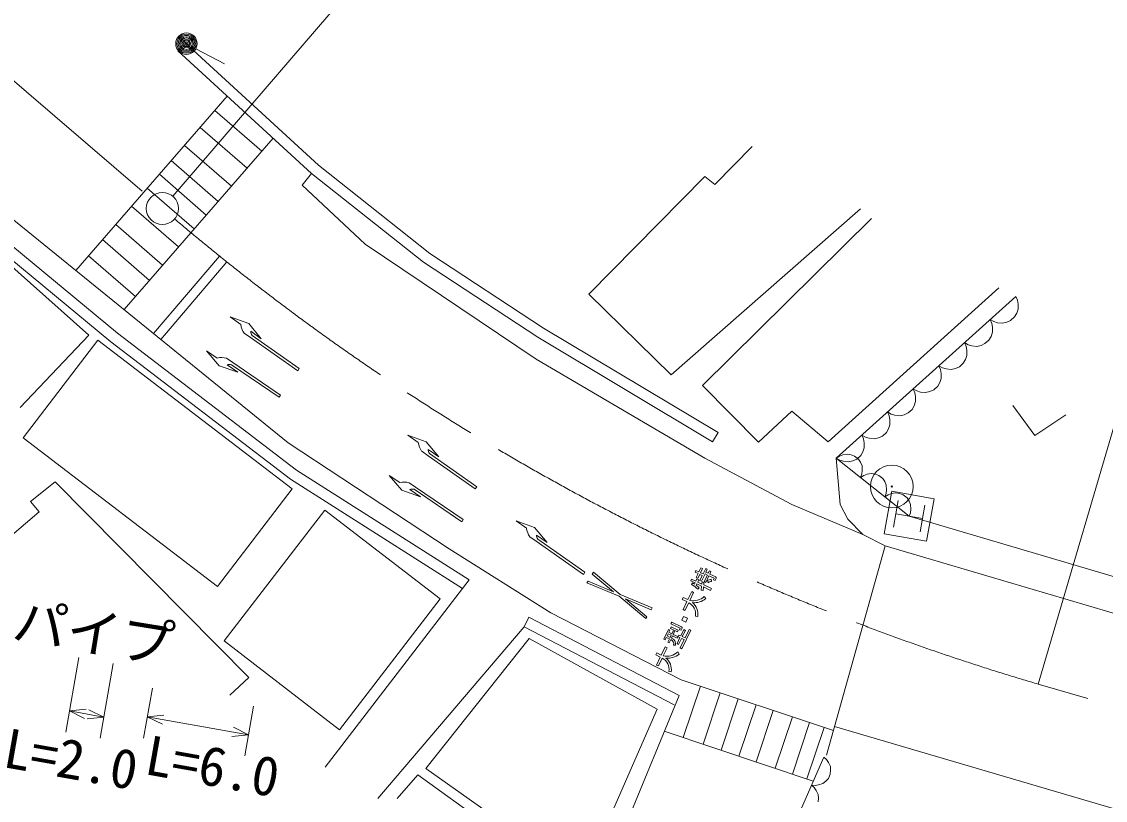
# Model space of a CAD drawing. Units: millimetres, scale not verified. Extents: x 40000 to 680000, y 20000 to 380000.
# Drawn here: x 162471 to 212828, y 280491 to 316668 of the extents above; entities that cross this region are included whole.
import ezdxf
from ezdxf.enums import TextEntityAlignment as Align

# ---------------------------------------------------------------- set-up
doc = ezdxf.new("R2010")
doc.units = ezdxf.units.MM
doc.header["$LTSCALE"] = 1000
doc.linetypes.add('CHAIN', pattern=[18.5, 12, -1.5, 3.5, -1.5])
for name, color, linetype, lineweight in [('M-BGD', 7, 'Continuous', 13), ('M-BMK', 2, 'CHAIN', 13), ('M-BMK-HTXT', 7, 'Continuous', 13)]:
    doc.layers.add(name, color=color, linetype=linetype, lineweight=lineweight)
doc.styles.add('ＭＳ ゴシック', font='')
doc.styles.get('ＭＳ ゴシック').set_extended_font_data('MS Gothic')

msp = doc.modelspace()

# ---------------------------------------------------------------- linework, layer by layer
at = {"layer": 'M-BGD'}
for p, q in [((169497, 308556), (188514, 330704)), ((169730, 315319), (175936, 309613)), ((170068, 315687), (176261, 309994)), ((170570, 315413), (171899, 314717)), ((209711, 285890), (217769, 313364)), ((164982, 305113), (172026, 313208)), ((171452, 312548), (173634, 310650)), ((170763, 311756), (172945, 309858)), ((167229, 303289), (174156, 311250)), ((170035, 310920), (172217, 309021)), ((196412, 310865), (194686, 309104)), ((169418, 310211), (171600, 308312)), ((176261, 309994), (181438, 305896)), ((168869, 309580), (171051, 307681)), ((175936, 309613), (175506, 309075)), ((175936, 309613), (181145, 305490)), ((194222, 309481), (188831, 304002)), ((194686, 309104), (194222, 309481)), ((168310, 308937), (170492, 307039)), ((175506, 309075), (178436, 306326)), ((167582, 308101), (169764, 306202)), ((192655, 300260), (201447, 307971)), ((161932, 307589), (174854, 297099)), ((166840, 307248), (169022, 305350)), ((201959, 307527), (194102, 299769)), ((161514, 306665), (166927, 302190)), ((166228, 306545), (168410, 304646)), ((178436, 306326), (186373, 300986)), ((161345, 306156), (166615, 301798)), ((165572, 305791), (167754, 303893)), ((171670, 305774), (168597, 302178)), ((181438, 305896), (186725, 302427)), ((161600, 305660), (165594, 302107)), ((172009, 305505), (168933, 301905)), ((181145, 305490), (186459, 302003)), ((199951, 297145), (207878, 304301)), ((188831, 304002), (192655, 300260)), ((200322, 296390), (208666, 303904)), ((208741, 303724), (208666, 303904)), ((208777, 303546), (208741, 303724)), ((208713, 303121), (208779, 303311)), ((208779, 303311), (208777, 303546)), ((172164, 302948), (173022, 302639)), ((172164, 302948), (172655, 302603)), ((207549, 302651), (207474, 302831)), ((207474, 302831), (207642, 302734)), ((207586, 302473), (207549, 302651)), ((207642, 302734), (207818, 302682)), ((207818, 302682), (208052, 302656)), ((208052, 302656), (208248, 302702)), ((208248, 302702), (208428, 302784)), ((208428, 302784), (208613, 302950)), ((208613, 302950), (208713, 303121)), ((166927, 302190), (175243, 295825)), ((173106, 301993), (172812, 302200)), ((173022, 302639), (173604, 301936)), ((173604, 301936), (173113, 302281)), ((186725, 302427), (194836, 297575)), ((207521, 302048), (207587, 302237)), ((207587, 302237), (207586, 302473)), ((165594, 302107), (162406, 298744)), ((162536, 297329), (166008, 301868)), ((166008, 301868), (175044, 294957)), ((166615, 301798), (174957, 295415)), ((173106, 301993), (175299, 300452)), ((175368, 300550), (173175, 302091)), ((186459, 302003), (194579, 297146)), ((206357, 301577), (206282, 301757)), ((206282, 301757), (206450, 301661)), ((206450, 301661), (206626, 301609)), ((207056, 301629), (207236, 301710)), ((207236, 301710), (207421, 301877)), ((207421, 301877), (207521, 302048)), ((171062, 301376), (171654, 300682)), ((171062, 301376), (171558, 301038)), ((206329, 300974), (206395, 301164)), ((206394, 301400), (206357, 301577)), ((206395, 301164), (206394, 301400)), ((206626, 301609), (206860, 301582)), ((206860, 301582), (207056, 301629)), ((171654, 300682), (172517, 300385)), ((172288, 300831), (171991, 301034)), ((172517, 300385), (172021, 300723)), ((174436, 299223), (172221, 300732)), ((172288, 300831), (174503, 299322)), ((186373, 300986), (194212, 296383)), ((205165, 300504), (205090, 300684)), ((205090, 300684), (205258, 300587)), ((205864, 300555), (206044, 300637)), ((206044, 300637), (206229, 300803)), ((206229, 300803), (206329, 300974)), ((175299, 300452), (175368, 300550)), ((175299, 300452), (175368, 300550)), ((205202, 300326), (205165, 300504)), ((205203, 300090), (205202, 300326)), ((205258, 300587), (205434, 300535)), ((205434, 300535), (205668, 300509)), ((205668, 300509), (205864, 300555)), ((194102, 299769), (196704, 297128)), ((204852, 299563), (205037, 299730)), ((205037, 299730), (205137, 299901)), ((205137, 299901), (205203, 300090)), ((174503, 299322), (174436, 299223)), ((174503, 299322), (174436, 299223)), ((203973, 299431), (203898, 299611)), ((203898, 299611), (204066, 299514)), ((204010, 299253), (203973, 299431)), ((204011, 299017), (204010, 299253)), ((204066, 299514), (204242, 299462)), ((204242, 299462), (204476, 299435)), ((204476, 299435), (204672, 299482)), ((204672, 299482), (204852, 299563)), ((203660, 298490), (203845, 298656)), ((203845, 298656), (203945, 298827)), ((203945, 298827), (204011, 299017)), ((208526, 298828), (209552, 297448)), ((196704, 297128), (198255, 298565)), ((198255, 298565), (199951, 297145)), ((202782, 298357), (202706, 298537)), ((202706, 298537), (202874, 298440)), ((202818, 298179), (202782, 298357)), ((202819, 297943), (202818, 298179)), ((202874, 298440), (203050, 298388)), ((203050, 298388), (203284, 298362)), ((203284, 298362), (203480, 298409)), ((203480, 298409), (203660, 298490)), ((209552, 297448), (210988, 298394)), ((202653, 297583), (202753, 297754)), ((202753, 297754), (202819, 297943)), ((171572, 290418), (162536, 297329)), ((180411, 297459), (181269, 297150)), ((180411, 297459), (180902, 297114)), ((181269, 297150), (181851, 296447)), ((194836, 297575), (194579, 297146)), ((201590, 297284), (201514, 297464)), ((201514, 297464), (201682, 297367)), ((201626, 297106), (201590, 297284)), ((201628, 296870), (201626, 297106)), ((201682, 297367), (201858, 297315)), ((201858, 297315), (202092, 297289)), ((202092, 297289), (202288, 297335)), ((202288, 297335), (202468, 297417)), ((202468, 297417), (202653, 297583)), ((174854, 297099), (182339, 292173)), ((181353, 296504), (181059, 296711)), ((181851, 296447), (181360, 296792)), ((183615, 295061), (181422, 296602)), ((201461, 296509), (201561, 296680)), ((201561, 296680), (201628, 296870)), ((181353, 296504), (183546, 294963)), ((194212, 296383), (198266, 294232)), ((200470, 296484), (200322, 296390)), ((200322, 296390), (200499, 294228)), ((200322, 296390), (200490, 296293)), ((203711, 293690), (200322, 296390)), ((200623, 296542), (200470, 296484)), ((200490, 296293), (200666, 296241)), ((200832, 296579), (200623, 296542)), ((200666, 296241), (200900, 296215)), ((201011, 296548), (200832, 296579)), ((200900, 296215), (201096, 296262)), ((201177, 296484), (201011, 296548)), ((201096, 296262), (201276, 296343)), ((201352, 296345), (201177, 296484)), ((201276, 296343), (201461, 296509)), ((201451, 296197), (201352, 296345)), ((201522, 296030), (201451, 296197)), ((175243, 295825), (183265, 290735)), ((201452, 295490), (201513, 295654)), ((201513, 295654), (201533, 295818)), ((201533, 295818), (201522, 296030)), ((201753, 295642), (201600, 295584)), ((201962, 295679), (201753, 295642)), ((202140, 295648), (201962, 295679)), ((202307, 295584), (202140, 295648)), ((162880, 294381), (164022, 295285)), ((164022, 295285), (173034, 286202)), ((174957, 295415), (182959, 290337)), ((179545, 295590), (180137, 294896)), ((179545, 295590), (180041, 295252)), ((180771, 295045), (180473, 295248)), ((201600, 295584), (201452, 295490)), ((202482, 295445), (202307, 295584)), ((202581, 295297), (202482, 295445)), ((202651, 295130), (202581, 295297)), ((202662, 294918), (202651, 295130)), ((175044, 294957), (171572, 290418)), ((180137, 294896), (181000, 294599)), ((181000, 294599), (180504, 294937)), ((182918, 293437), (180703, 294946)), ((180771, 295045), (182986, 293536)), ((183546, 294963), (183615, 295061)), ((183546, 294963), (183615, 295061)), ((202553, 292879), (202900, 294849)), ((202581, 294590), (202643, 294754)), ((202730, 294684), (202581, 294590)), ((202643, 294754), (202662, 294918)), ((202883, 294743), (202730, 294684)), ((203092, 294779), (202883, 294743)), ((202900, 294849), (204870, 294501)), ((203270, 294748), (203092, 294779)), ((203437, 294684), (203270, 294748)), ((203612, 294545), (203437, 294684)), ((163285, 293891), (162880, 294381)), ((198266, 294232), (201560, 292839)), ((200499, 294228), (200865, 293550)), ((203204, 294414), (202987, 293183)), ((203711, 294397), (203612, 294545)), ((203781, 294230), (203711, 294397)), ((203792, 294018), (203781, 294230)), ((204435, 294197), (204218, 292966)), ((204870, 294501), (204522, 292532)), ((160743, 291735), (163285, 293891)), ((171887, 287894), (176566, 293969)), ((176566, 293969), (181916, 289848)), ((203096, 293799), (204327, 293582)), ((203711, 293690), (203772, 293854)), ((203711, 293690), (391707, 238075)), ((203772, 293854), (203792, 294018)), ((182986, 293536), (182918, 293437)), ((182986, 293536), (182918, 293437)), ((185443, 293481), (186301, 293172)), ((185443, 293481), (185934, 293137)), ((186301, 293172), (186883, 292470)), ((200865, 293550), (201560, 292839)), ((186385, 292526), (186090, 292733)), ((186883, 292470), (186392, 292815)), ((188646, 291084), (186454, 292624)), ((201560, 292839), (202603, 292318)), ((204522, 292532), (202553, 292879)), ((182339, 292173), (187062, 289198)), ((186385, 292526), (188577, 290985)), ((202603, 292318), (199871, 282592)), ((202603, 292318), (393465, 235963)), ((188577, 290985), (188646, 291084)), ((188577, 290985), (188646, 291084)), ((188987, 291006), (189037, 291089)), ((189037, 291089), (190281, 290054)), ((193760, 291093), (193797, 291170)), ((193760, 291093), (193902, 291025)), ((193797, 291170), (193939, 291102)), ((193939, 291102), (194034, 291299)), ((194109, 291263), (194014, 291066)), ((194014, 291066), (194135, 291008)), ((194034, 291299), (194109, 291263)), ((194258, 291264), (194135, 291008)), ((194258, 291264), (194333, 291228)), ((194266, 291089), (194333, 291228)), ((194266, 291089), (194372, 291038)), ((194430, 291157), (194372, 291038)), ((194430, 291157), (194503, 291122)), ((194446, 291002), (194503, 291122)), ((183265, 290735), (176573, 282029)), ((188738, 290596), (188789, 290679)), ((188738, 290596), (190231, 289971)), ((189980, 290180), (188789, 290679)), ((189980, 290180), (188987, 291006)), ((193566, 290687), (193604, 290768)), ((193566, 290687), (193762, 290593)), ((193594, 290519), (193640, 290593)), ((193604, 290768), (193800, 290674)), ((193734, 290535), (193762, 290593)), ((193800, 290674), (193848, 290774)), ((193815, 290843), (193902, 291025)), ((193815, 290843), (193890, 290807)), ((193848, 290774), (193938, 290730)), ((193977, 290989), (193890, 290807)), ((193938, 290730), (193890, 290630)), ((193890, 290630), (194077, 290541)), ((193977, 290989), (194098, 290931)), ((194098, 290931), (193989, 290705)), ((193989, 290705), (194064, 290669)), ((194064, 290669), (194227, 291008)), ((194077, 290541), (194088, 290635)), ((194088, 290635), (194171, 290619)), ((194171, 290619), (194163, 290499)), ((194334, 290957), (194187, 290652)), ((194187, 290652), (194261, 290616)), ((194227, 291008), (194334, 290957)), ((194261, 290616), (194407, 290922)), ((194365, 290601), (194339, 290699)), ((194407, 290922), (194649, 290806)), ((194446, 291002), (194723, 290869)), ((194504, 290762), (194530, 290663)), ((194612, 290729), (194649, 290806)), ((194612, 290729), (194695, 290705)), ((194695, 290705), (194741, 290801)), ((190281, 290054), (191773, 289429)), ((193426, 289815), (193608, 290195)), ((193518, 289780), (193697, 290152)), ((193608, 290195), (193697, 290152)), ((193852, 290550), (193817, 290477)), ((193852, 290550), (194067, 290447)), ((193887, 290307), (193953, 290362)), ((194046, 290254), (194067, 290447)), ((194046, 290254), (194146, 290239)), ((194157, 290404), (194146, 290239)), ((194157, 290404), (194484, 290247)), ((194163, 290499), (194523, 290327)), ((194484, 290247), (194523, 290327)), ((181916, 289848), (177236, 283773)), ((190231, 289971), (191474, 288937)), ((190532, 289845), (191524, 289019)), ((190532, 289845), (191723, 289346)), ((193170, 289825), (193214, 289917)), ((193170, 289825), (193382, 289723)), ((193203, 289351), (193382, 289723)), ((193214, 289917), (193426, 289815)), ((193292, 289308), (193466, 289672)), ((194192, 289960), (194258, 289863)), ((187062, 289198), (193120, 286095)), ((191773, 289429), (191723, 289346)), ((193203, 289351), (193292, 289308)), ((179027, 280568), (185815, 288556)), ((186046, 289000), (185815, 288556)), ((185815, 288556), (192786, 284923)), ((186046, 289000), (193017, 285367)), ((191474, 288937), (191524, 289019)), ((192619, 288480), (192656, 288556)), ((192640, 288696), (192678, 288776)), ((192640, 288696), (193070, 288489)), ((192656, 288556), (192978, 288401)), ((192678, 288776), (193133, 288558)), ((193146, 288855), (193231, 289034)), ((193327, 288768), (193146, 288855)), ((193231, 289034), (193413, 288947)), ((193413, 288947), (193327, 288768)), ((193777, 289046), (193888, 289038)), ((192308, 287978), (192526, 288431)), ((192372, 287947), (192427, 288062)), ((192427, 288062), (192575, 287991)), ((192459, 288128), (192507, 288229)), ((192459, 288128), (192607, 288057)), ((192507, 288229), (192656, 288158)), ((192526, 288431), (192590, 288400)), ((192541, 288300), (192590, 288400)), ((192541, 288300), (192689, 288228)), ((192607, 288057), (192656, 288158)), ((192619, 288480), (192941, 288325)), ((192670, 288029), (192718, 288129)), ((192689, 288228), (192751, 288358)), ((192718, 288129), (192931, 288026)), ((192751, 288358), (192814, 288329)), ((192751, 288199), (192814, 288329)), ((192751, 288199), (192965, 288096)), ((193060, 288053), (192926, 287773)), ((192931, 288026), (192965, 288096)), ((192941, 288325), (192978, 288401)), ((192976, 288093), (193013, 288171)), ((192976, 288093), (193060, 288053)), ((193013, 288171), (193097, 288130)), ((193034, 288414), (193070, 288489)), ((193034, 288414), (193115, 288390)), ((193237, 288422), (193097, 288130)), ((193115, 288390), (193160, 288484)), ((193150, 287537), (193563, 288398)), ((193171, 288095), (193311, 288387)), ((193171, 288095), (193297, 288035)), ((193237, 288422), (193311, 288387)), ((193297, 288035), (193488, 288434)), ((193488, 288434), (193563, 288398)), ((177236, 283773), (171887, 287894)), ((181249, 281975), (186061, 288004)), ((186061, 288004), (192007, 284724)), ((192190, 287237), (192375, 287624)), ((192282, 287204), (192463, 287581)), ((192308, 287978), (192372, 287947)), ((192375, 287624), (192463, 287581)), ((192503, 287840), (192575, 287991)), ((192503, 287840), (192565, 287811)), ((192565, 287811), (192637, 287961)), ((192756, 287701), (192847, 287695)), ((192926, 287773), (193000, 287737)), ((193000, 287737), (193134, 288017)), ((193076, 287573), (193260, 287957)), ((193076, 287573), (193150, 287537)), ((193134, 288017), (193260, 287957)), ((191937, 287247), (191981, 287337)), ((192146, 287147), (191937, 287247)), ((191969, 286777), (192146, 287147)), ((192190, 287237), (191981, 287337)), ((192057, 286735), (192231, 287097)), ((192956, 287383), (193027, 287284)), ((191969, 286777), (192057, 286735)), ((173034, 286202), (172151, 285375)), ((192542, 286471), (192656, 286459)), ((193120, 286095), (200192, 283735)), ((193213, 283405), (194011, 285798)), ((193017, 285367), (188939, 275440)), ((194134, 283098), (194932, 285490)), ((194971, 282818), (195769, 285211)), ((192007, 284724), (188526, 276829)), ((195803, 282541), (196601, 284933)), ((196596, 282276), (197395, 284669)), ((197488, 281978), (198287, 284371)), ((198286, 281712), (199084, 284105)), ((192332, 283699), (199257, 281388)), ((199759, 283879), (198961, 281487)), ((389102, 228379), (200243, 283917)), ((195220, 272115), (199740, 282498)), ((199867, 282381), (199740, 282498)), ((199961, 282251), (199867, 282381)), ((200049, 282062), (199961, 282251)), ((200064, 281886), (200049, 282062)), ((179916, 280579), (180881, 281668)), ((180881, 281668), (188423, 276246)), ((188526, 276829), (181249, 281975)), ((199844, 281379), (199959, 281511)), ((199959, 281511), (200047, 281712)), ((200047, 281712), (200064, 281886)), ((199302, 281083), (199175, 281200)), ((199175, 281200), (199346, 281183)), ((199396, 280953), (199302, 281083)), ((199346, 281183), (199506, 281206)), ((199506, 281206), (199704, 281271)), ((199704, 281271), (199844, 281379)), ((199484, 280764), (199396, 280953)), ((199482, 280414), (199499, 280588)), ((199499, 280588), (199484, 280764))]:
    msp.add_line(p, q, dxfattribs=at)
for centre, radius in [((170128, 315646), 498), ((170128, 315646), 440), ((170128, 315646), 382), ((170128, 315646), 322), ((170128, 315646), 265), ((170128, 315646), 195), ((170128, 315646), 135), ((170128, 315646), 77.5), ((170128, 315646), 15), ((169009, 307987), 746), ((202905, 295071), 995), ((202905, 295071), 30)]:
    msp.add_circle(centre, radius, dxfattribs=at)
for centre, radius, start, end in [((173451, 302680), 800, 185.5251, 216.9032), ((173512, 302306), 400, 183.5568, 212.5118), ((171767, 300266), 800, 73.7329, 105.1109), ((172138, 300340), 400, 78.1242, 107.0793), ((181698, 297191), 800, 185.5251, 216.9032), ((181759, 296817), 400, 183.5568, 212.5118), ((180249, 294480), 800, 73.7329, 105.1109), ((180621, 294554), 400, 78.1242, 107.0793), ((186730, 293214), 800, 185.5251, 216.9032), ((186791, 292839), 400, 183.5568, 212.5118), ((192852, 289195), 1604, 56.6617, 60.6074), ((194548, 290395), 370, 96.8899, 124.505), ((194574, 290296), 370, 96.8899, 124.505), ((194691, 290824), 55.3, 334.9726, 74.0976), ((193036, 289439), 1216, 45.5745, 62.7093), ((192852, 289195), 1604, 46.6752, 53.0408), ((193211, 289155), 576, 349.1031, 63.7244), ((193688, 290497), 736, 256.6645, 313.1507), ((193723, 290513), 842, 264.3492, 309.4947), ((193211, 289142), 685, 351.3343, 51.2018), ((193106, 288506), 58.6, 338.3997, 62.7407), ((192566, 287771), 203, 339.8958, 69.4289), ((192565, 287760), 290, 347.1383, 68.7178), ((191976, 286580), 576, 349.1031, 63.7244), ((192452, 287920), 736, 256.6645, 313.1507), ((192491, 287934), 842, 264.3492, 309.4947), ((191979, 286563), 685, 351.3343, 51.2018)]:
    msp.add_arc(centre, radius, start, end, dxfattribs=at)
at = {"layer": 'M-BMK'}
for p, q in [((158973, 316605), (168440, 308476)), ((260472, 271003), (209711, 285890))]:
    msp.add_line(p, q, dxfattribs=at)
msp.add_arc((240668, 391444), 110000, 229.73999, 253.65486, dxfattribs=at)
at = {"layer": 'M-BMK-HTXT'}
for p, q in [((165132, 287129), (164519, 283657)), ((166118, 283375), (166730, 286847)), ((168544, 285703), (168135, 283386)), ((164693, 284642), (165469, 284722)), ((165394, 284299), (164693, 284642)), ((164693, 284642), (166292, 284360)), ((165591, 284702), (166292, 284360)), ((172843, 282555), (173251, 284873)), ((166292, 284360), (165516, 284279)), ((168309, 284370), (169084, 284451)), ((169010, 284028), (168309, 284370)), ((168309, 284370), (173016, 283540)), ((173016, 283540), (172241, 283460)), ((172315, 283883), (173016, 283540))]:
    msp.add_line(p, q, dxfattribs=at)

# ---------------------------------------------------------------- texts
at = {"layer": 'M-BMK-HTXT', "style": 'ＭＳ ゴシック'}
for s, rotation, p in [('ガードパイプ', 350.8, (154478, 288644)), ('L=2.0', 350, (161443, 281506)), ('L=6.0', 349.9, (168018, 281181))]:
    msp.add_text(s, height=1833, rotation=rotation, dxfattribs=at).set_placement(p, align=Align.BOTTOM_LEFT)

doc.saveas('drawing.dxf')
